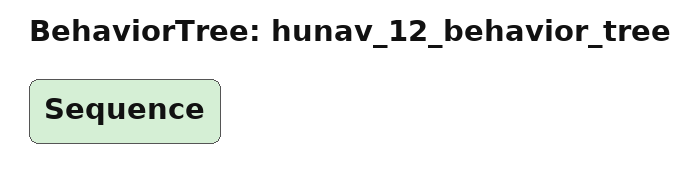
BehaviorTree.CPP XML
<?xml version="1.0" encoding="UTF-8"?>
<root main_tree_to_execute="hunav_12_behavior_tree" BTCPP_format="4">
  <include ros_pkg="arena_simulation_setup" path="configs/hunav/behavior_trees/BTRegularNav.xml"/>
  <BehaviorTree ID="hunav_12_behavior_tree">
    <Sequence/>
  </BehaviorTree>
</root>
